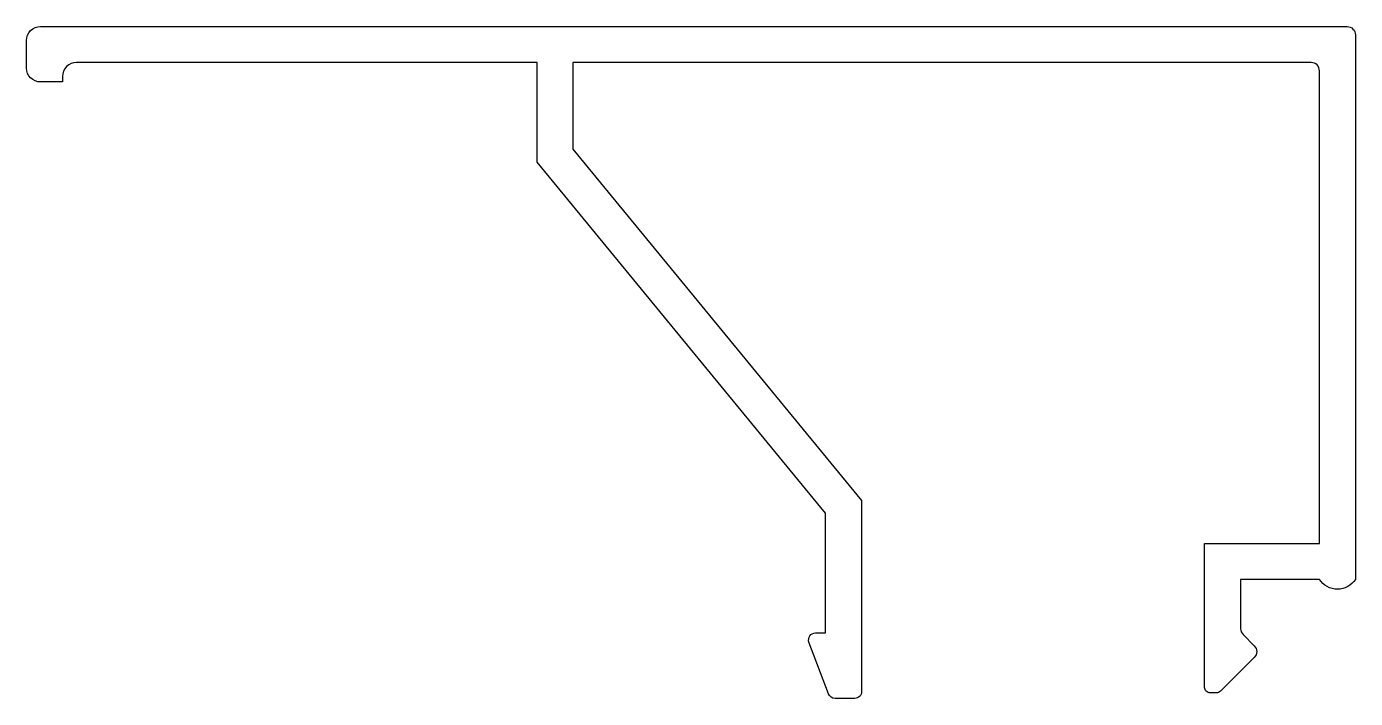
# Model space of a CAD drawing. Extents: x 143.8 to 191.8, y 206 to 230.3.
import ezdxf

# ---------------------------------------------------------------- set-up
doc = ezdxf.new("R2010")
doc.units = 0
doc.layers.add('ERCAN', color=220, linetype='CONTINUOUS')

msp = doc.modelspace()

# ---------------------------------------------------------------- linework, layer by layer
at = {"layer": 'ERCAN', "color": 7, "linetype": 'CONTINUOUS'}
msp.add_lwpolyline([(190.244, 228.96), (163.565, 228.96), (163.565, 225.827), (173.996, 213.141), (173.996, 206.235, -0.414214), (173.749, 205.988), (173.036, 205.988, -0.321775), (172.802, 206.156), (172.094, 208.026, -0.513117), (172.328, 208.353), (172.697, 208.353), (172.697, 208.954), (172.697, 212.675), (162.265, 225.361), (162.265, 228.96), (145.615, 228.96, 0.414214), (145.116, 228.46), (145.116, 228.26), (144.316, 228.26, -0.414214), (143.816, 228.76), (143.816, 229.76, -0.414214), (144.316, 230.26), (191.544, 230.26, -0.414214), (191.844, 229.96), (191.844, 210.286, -0.541009), (190.544, 210.286), (187.695, 210.286), (187.695, 208.506, 0.198912), (187.782, 208.296), (188.188, 207.89, -0.414214), (188.188, 207.47), (186.963, 206.245, -0.198912), (186.823, 206.187), (186.595, 206.187, -0.414214), (186.395, 206.387), (186.395, 211.585), (190.544, 211.585), (190.544, 228.66, 0.414214)], format="xyb", close=True, dxfattribs=at)

doc.saveas('drawing.dxf')
